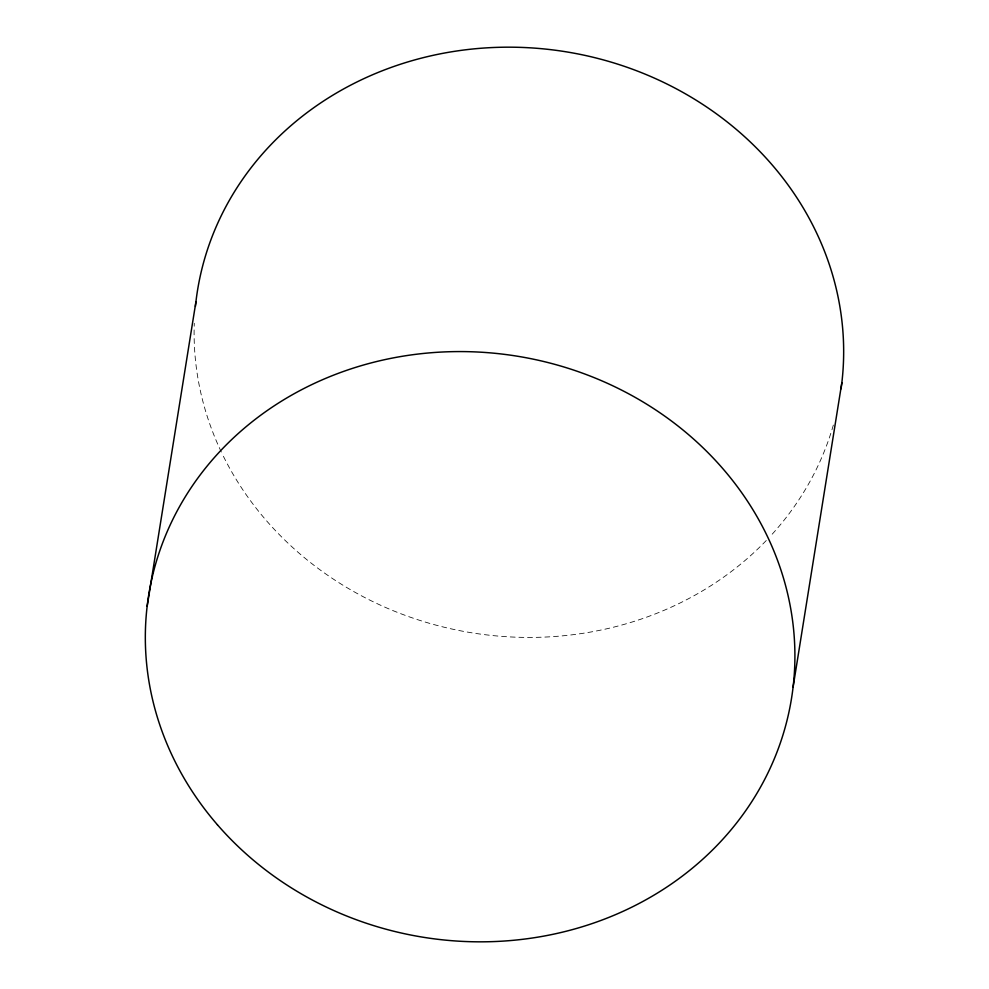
<?xml version="1.0" encoding="UTF-8"?>
<svg xmlns="http://www.w3.org/2000/svg" width="989" height="989" viewBox="0 0 989 989"><rect width="100%" height="100%" fill="white"/><g stroke="black" fill="none" stroke-linecap="round" stroke-linejoin="round"><path stroke-width="0.74" stroke-dasharray="4.95 3.71" d="M833.344 425.047A325.529 294.302 9.1 0 1 770.468 536.063M766.265 540.513A325.529 294.302 9.1 0 1 222.006 453.432M221.338 452.035A325.529 294.302 9.1 0 1 194.277 323.279"/><path stroke-width="1.48" d="M147.163 606.245L195.921 301.843M793.079 687.157L841.837 382.755M195.426 306.392A325.529 294.302 9.1 0 1 554.075 50.068A325.529 294.302 9.1 0 1 841.058 388.813M217.456 824.814A325.529 294.302 9.1 0 0 773.188 761.443A325.529 294.302 9.1 0 0 419.719 353.852A325.529 294.302 9.1 0 0 217.456 824.814"/></g></svg>
